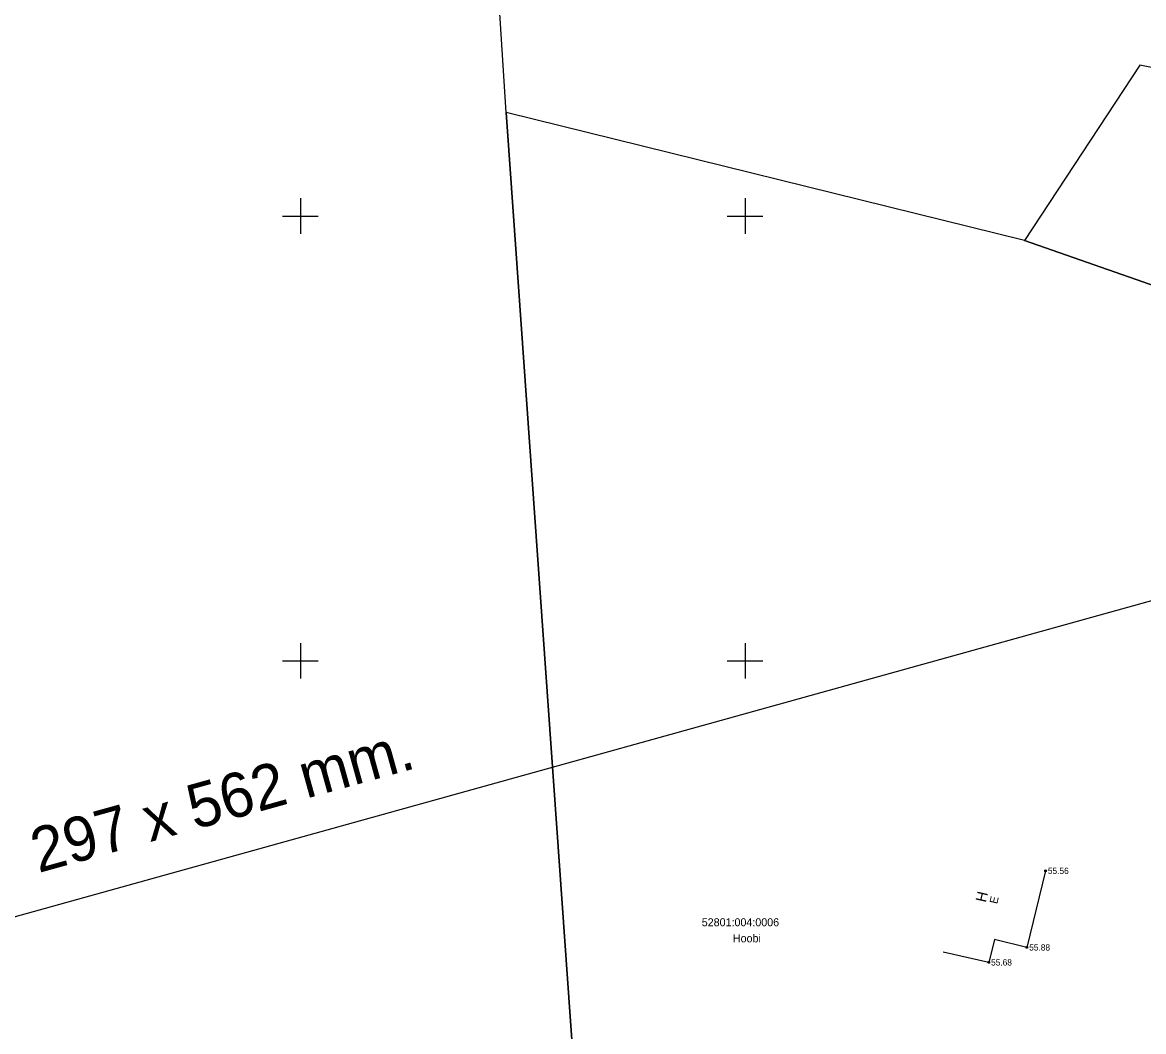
# Model space of a CAD drawing. Extents: x 641598 to 644682, y 6455476 to 6459379.
# Drawn here: x 642218.7 to 642344.8, y 6458358.3 to 6458471.8 of the extents above; entities that cross this region are included whole.
import ezdxf

# ---------------------------------------------------------------- set-up
doc = ezdxf.new("R2010")
doc.units = 0
for name, color, linetype in [('HOONE', 7, 'Continuous'), ('KORGUS', 7, 'Continuous'), ('PIIR', 7, 'Continuous'), ('VORK', 7, 'Continuous'), ('VORMISTUS', 7, 'Continuous')]:
    doc.layers.add(name, color=color, linetype=linetype)

msp = doc.modelspace()

# ---------------------------------------------------------------- linework, layer by layer
at = {"layer": 'HOONE'}
for p, q in [((642333.79, 6458376.4), (642331.69, 6458367.79)), ((642327.4, 6458366.11), (642322.28, 6458367.27))]:
    msp.add_line(p, q, dxfattribs=at)
msp.add_lwpolyline([(642331.69, 6458367.79), (642328.03, 6458368.68), (642327.4, 6458366.11)], dxfattribs=at)
at = {"layer": 'KORGUS'}
for centre in [(642333.79, 6458376.4), (642331.69, 6458367.79), (642327.4, 6458366.11)]:
    msp.add_circle(centre, 0.1, dxfattribs=at)
at = {"layer": 'PIIR'}
for points in [[(642268.69, 6458531.54), (642218.24, 6458528.18), (642207.14, 6458300.58), (642234.59, 6458304.63), (642255.53, 6458312.72), (642282.64, 6458327.24), (642273.12, 6458461.65)], [(642344.39, 6458466.96), (642331.42, 6458447.23), (642373.71, 6458432.5), (642374.31, 6458460.87)], [(642331.42, 6458447.23), (642273.12, 6458461.65), (642282.64, 6458327.24), (642310.24, 6458330.84), (642343.02, 6458334.87), (642497.59, 6458376.11), (642471.23, 6458416.22), (642371.57, 6458381.59), (642373.71, 6458432.5)]]:
    msp.add_lwpolyline(points, close=True, dxfattribs=at)
at = {"layer": 'VORK'}
for p, q in [((642250, 6458452), (642250, 6458448)), ((642300, 6458452), (642300, 6458448)), ((642248, 6458450), (642252, 6458450)), ((642298, 6458450), (642302, 6458450)), ((642250, 6458402), (642250, 6458398)), ((642300, 6458402), (642300, 6458398)), ((642248, 6458400), (642252, 6458400)), ((642298, 6458400), (642302, 6458400))]:
    msp.add_line(p, q, dxfattribs=at)
at = {"layer": 'VORMISTUS'}
msp.add_lwpolyline([(642160.24, 6458355.23), (642412.04, 6458425.2), (642449.53, 6458290.32), (642197.72, 6458220.34)], close=True, dxfattribs=at)

# ---------------------------------------------------------------- texts
at = {"layer": 'HOONE'}
for s, height, p in [('H', 1.2, (642327.07, 6458372.79)), ('E', 0.9, (642328.35, 6458372.63))]:
    msp.add_text(s, height=height, rotation=77.2041, dxfattribs=at).set_placement(p)
at = {"layer": 'KORGUS'}
for s, p in [(' 55.56', (642333.79, 6458376.05)), (' 55.88', (642331.69, 6458367.44)), (' 55.68', (642327.4, 6458365.76))]:
    msp.add_text(s, height=0.7, dxfattribs=at).set_placement(p)
at = {"layer": 'PIIR'}
for s, p in [('52801:004:0006', (642295.13, 6458370.17)), ('Hoobi', (642298.63, 6458368.37))]:
    msp.add_text(s, height=0.9, dxfattribs=at).set_placement(p)
at = {"layer": 'VORMISTUS'}
msp.add_text('Paberi formaat A3   297 x 562 mm.', height=5, rotation=15.5309, dxfattribs=at).set_placement((642163.25, 6458360.22))

doc.saveas('drawing.dxf')
